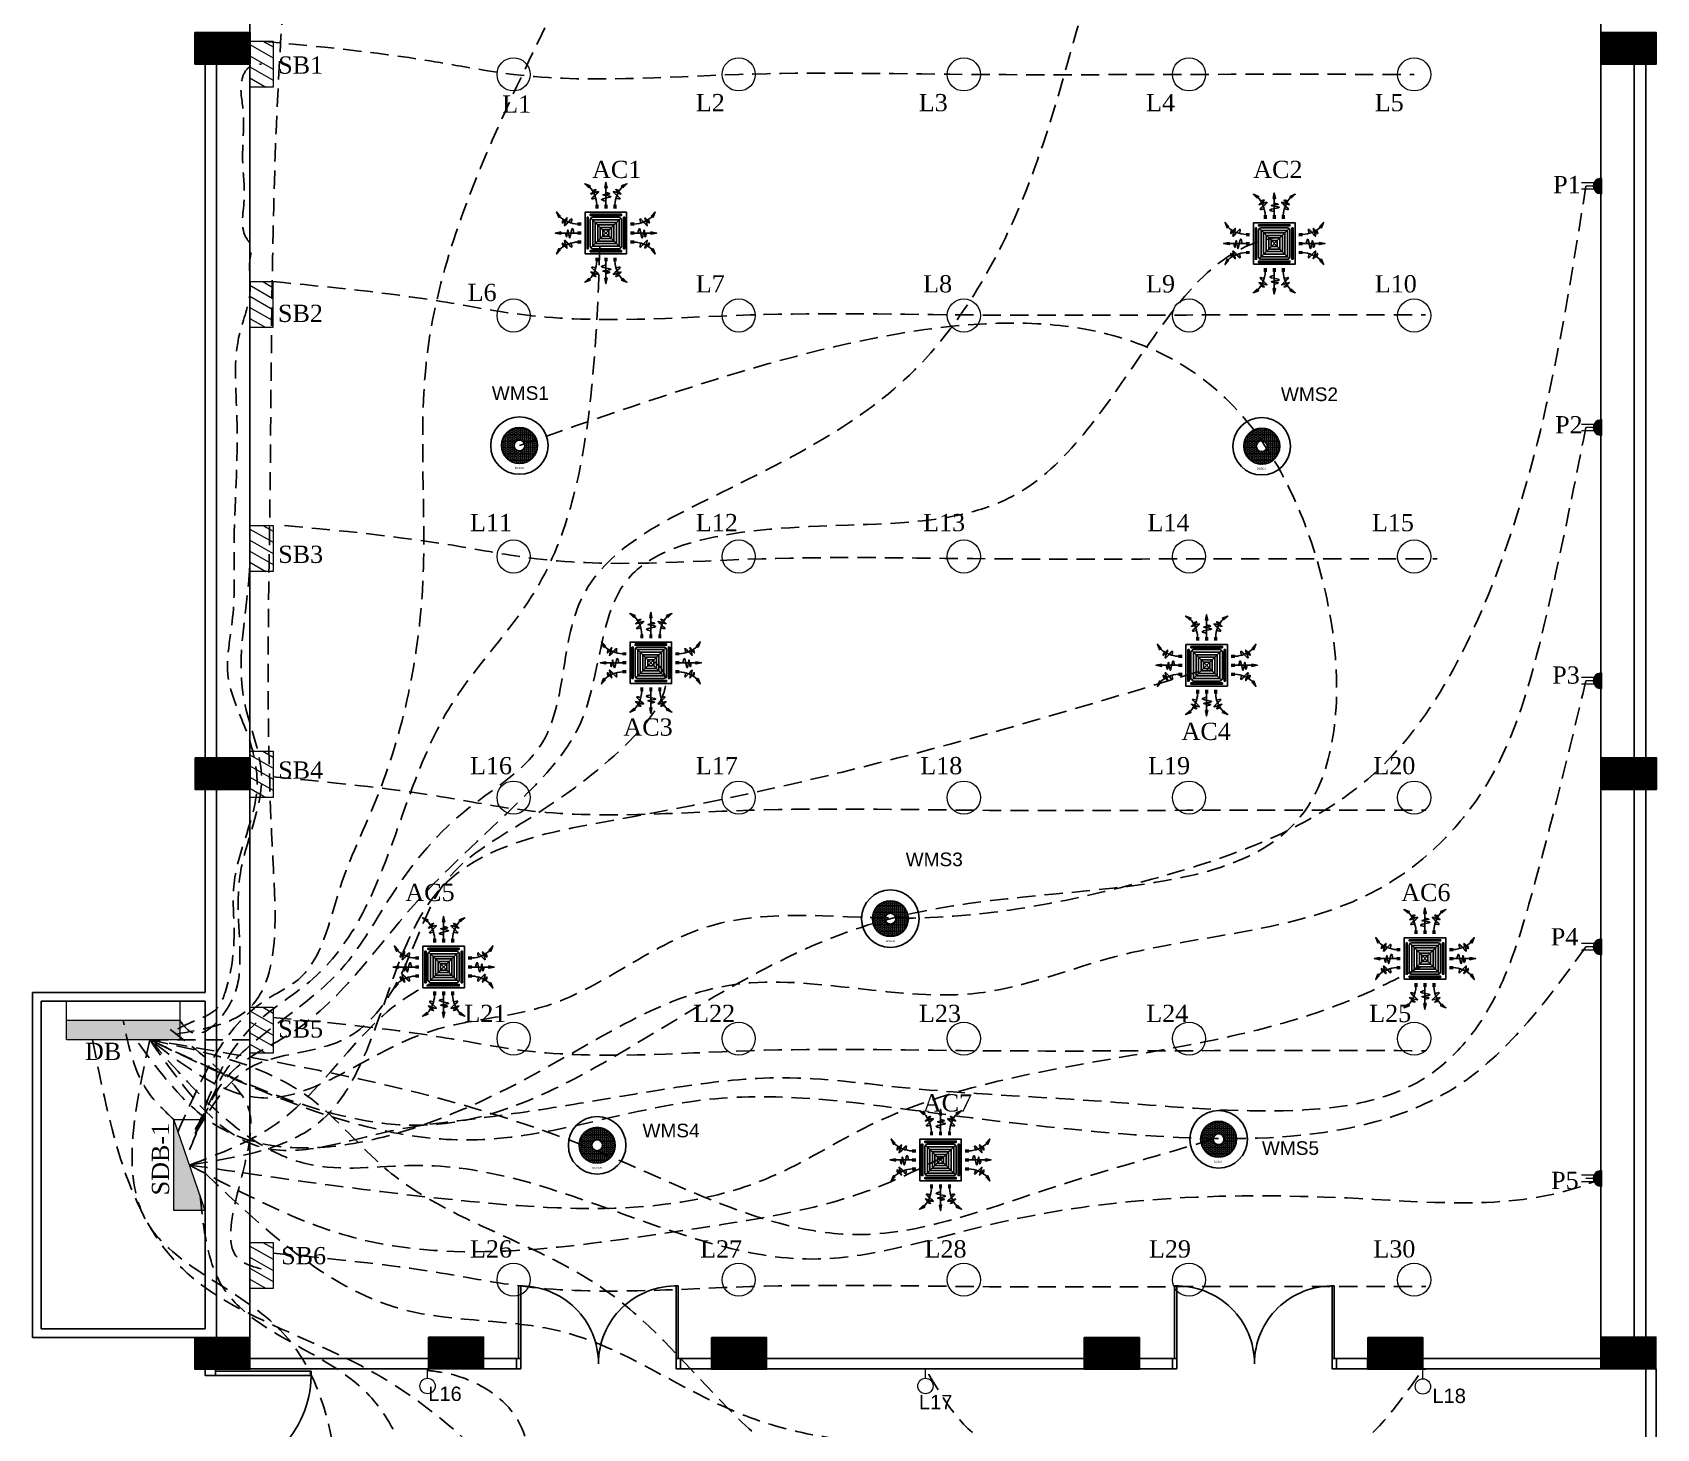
# Model space of a CAD drawing. Header units: inches. Extents: x -913 to 64634, y -1481 to 18188.
# Drawn here: x 2134 to 2698, y 3504 to 3990 of the extents above; entities that cross this region are included whole.
import ezdxf

# ---------------------------------------------------------------- set-up
doc = ezdxf.new("R2010")
doc.units = ezdxf.units.IN
doc.header["$MEASUREMENT"] = 0
doc.linetypes.add('HIDDEN', pattern=[9.525, 6.35, -3.175])
for name, color, linetype in [('AC SDB', 14, 'Continuous'), ('AIR', 7, 'Continuous'), ('AIR-00', 8, 'Continuous'), ('AIR-01', 105, 'Continuous'), ('AIR-02', 2, 'Continuous'), ('AIR-04', 40, 'Continuous'), ('Column', 6, 'Continuous'), ('DB TO SDB', 7, 'Continuous'), ('DB wire', 240, 'Continuous'), ('Door', 130, 'Continuous'), ('dwgmodels.com', 250, 'Continuous'), ('SB Wire', 11, 'Continuous'), ('Wall', 150, 'Continuous'), ('Walls', 150, 'Continuous')]:
    doc.layers.add(name, color=color, linetype=linetype)
doc.layers.add('E. Fixture', color=6, linetype='Continuous', lineweight=20)
doc.styles.add('JASIM', font='times.ttf')
doc.styles.get("Standard").update_dxf_attribs({"font": 'arial.ttf'})

# ---------------------------------------------------------------- blocks, each defined once
blk = doc.blocks.new('2')
at = {"layer": 'E. Fixture'}
blk.add_hatch(color=256, dxfattribs=at).paths.add_polyline_path([(27131.11, -3604.57), (27131.11, -3606.15), (27140.34, -3606.15), (27140.34, -3604.57)])
blk.add_line((27140.34, -3604.57), (27131.11, -3604.57), dxfattribs=at)
blk.add_lwpolyline([(27131.11, -3602.99), (27140.34, -3602.99), (27140.34, -3606.15), (27131.11, -3606.15), (27131.11, -3602.99)], dxfattribs=at)
blk = doc.blocks.new('C')
at = {"layer": 'E. Fixture'}
blk.add_hatch(color=256, dxfattribs=at).paths.add_polyline_path([(27131.11, -3595.1), (27140.34, -3595.1), (27140.34, -3591.94)])
blk.add_line((27140.34, -3591.94), (27131.11, -3595.1), dxfattribs=at)
blk.add_lwpolyline([(27131.11, -3591.94), (27140.34, -3591.94), (27140.34, -3595.1), (27131.11, -3595.1), (27131.11, -3591.94)], dxfattribs=at)
blk = doc.blocks.new('FCU-13000P (CASSETTE SPLIT)')
at = {"layer": 'AIR-00', "ltscale": 3}
for p, q in [((0, 0.523), (0, 1)), ((-0.193, 0.558), (-0.193, 0.487)), ((-0.162, 0.558), (-0.162, 0.487)), ((-0.016, 0.558), (-0.016, 0.487)), ((0.016, 0.558), (0.016, 0.487)), ((0.162, 0.558), (0.162, 0.487)), ((0.193, 0.558), (0.193, 0.487)), ((-0.523, 0), (-1, 0)), ((-0.558, 0.193), (-0.487, 0.193)), ((-0.558, 0.162), (-0.487, 0.162)), ((-0.558, 0.016), (-0.487, 0.016)), ((0.558, 0.193), (0.487, 0.193)), ((0.558, 0.162), (0.487, 0.162)), ((0.558, 0.016), (0.487, 0.016)), ((0.523, 0), (1, 0)), ((-0.558, -0.016), (-0.487, -0.016)), ((-0.558, -0.162), (-0.487, -0.162)), ((-0.558, -0.193), (-0.487, -0.193)), ((0.558, -0.016), (0.487, -0.016)), ((0.558, -0.162), (0.487, -0.162)), ((0.558, -0.193), (0.487, -0.193)), ((-0.193, -0.558), (-0.193, -0.487)), ((-0.162, -0.558), (-0.162, -0.487)), ((-0.016, -0.558), (-0.016, -0.487)), ((0, -0.523), (0, -1)), ((0.016, -0.558), (0.016, -0.487)), ((0.162, -0.558), (0.162, -0.487)), ((0.193, -0.558), (0.193, -0.487))]:
    blk.add_line(p, q, dxfattribs=at)
at = {"layer": 'AIR-00'}
for p, q in [((0.295, -0.295), (-0.295, 0.295)), ((0.295, 0.295), (-0.295, -0.295))]:
    blk.add_line(p, q, dxfattribs=at)
at = {"layer": 'AIR-00', "ltscale": 3}
for points in [[(-0.335, 0.895), (-0.311, 0.932), (-0.416, 0.973)], [(-0.022, 0.89), (0.022, 0.89), (0, 1)], [(0.335, 0.895), (0.311, 0.932), (0.416, 0.973)], [(-0.895, 0.335), (-0.932, 0.311), (-0.973, 0.416)], [(0.895, 0.335), (0.932, 0.311), (0.973, 0.416)], [(-0.89, 0.022), (-0.89, -0.022), (-1, 0)], [(0.89, 0.022), (0.89, -0.022), (1, 0)], [(-0.895, -0.335), (-0.932, -0.311), (-0.973, -0.416)], [(0.895, -0.335), (0.932, -0.311), (0.973, -0.416)], [(-0.335, -0.895), (-0.311, -0.932), (-0.416, -0.973)], [(-0.022, -0.89), (0.022, -0.89), (0, -1)], [(0.335, -0.895), (0.311, -0.932), (0.416, -0.973)]]:
    blk.add_lwpolyline(points, close=True, dxfattribs=at)
at = {"layer": 'AIR-00'}
for points in [[(-0.323, 0.914, -0.171809), (-0.178, 0.558), (-0.178, 0.522)], [(0.323, 0.914, 0.171809), (0.178, 0.558), (0.178, 0.522)], [(-0.914, 0.323, 0.171809), (-0.558, 0.178), (-0.522, 0.178)], [(0.914, 0.323, -0.171809), (0.558, 0.178), (0.522, 0.178)], [(-0.914, -0.323, -0.171809), (-0.558, -0.178), (-0.522, -0.178)], [(0.914, -0.323, 0.171809), (0.558, -0.178), (0.522, -0.178)], [(-0.323, -0.914, 0.171809), (-0.178, -0.558), (-0.178, -0.522)], [(0.323, -0.914, -0.171809), (0.178, -0.558), (0.178, -0.522)]]:
    blk.add_lwpolyline(points, format="xyb", dxfattribs=at)
for points in [[(-0.26, -0.26), (0.26, -0.26), (0.26, 0.26), (-0.26, 0.26)], [(-0.21, -0.21), (0.21, -0.21), (0.21, 0.21), (-0.21, 0.21)], [(-0.16, -0.16), (0.16, -0.16), (0.16, 0.16), (-0.16, 0.16)], [(-0.11, -0.11), (0.11, -0.11), (0.11, 0.11), (-0.11, 0.11)], [(-0.06, -0.06), (0.06, -0.06), (0.06, 0.06), (-0.06, 0.06)]]:
    blk.add_lwpolyline(points, close=True, dxfattribs=at)
at = {"layer": 'AIR-00', "ltscale": 3}
for points in [[(-0.268, 0.84), (-0.231, 0.852), (-0.134, 0.882), (-0.422, 0.704), (0.005, 0.903), (-0.358, 0.645), (-0.239, 0.678), (-0.199, 0.69)], [(0.268, 0.84), (0.231, 0.852), (0.134, 0.882), (0.422, 0.704), (-0.005, 0.903), (0.358, 0.645), (0.239, 0.678), (0.199, 0.69)], [(-0.84, 0.268), (-0.852, 0.231), (-0.882, 0.134), (-0.704, 0.422), (-0.903, -0.005), (-0.645, 0.358), (-0.678, 0.239), (-0.69, 0.199)], [(0.84, 0.268), (0.852, 0.231), (0.882, 0.134), (0.704, 0.422), (0.903, -0.005), (0.645, 0.358), (0.678, 0.239), (0.69, 0.199)], [(-0.84, -0.268), (-0.852, -0.231), (-0.882, -0.134), (-0.704, -0.422), (-0.903, 0.005), (-0.645, -0.358), (-0.678, -0.239), (-0.69, -0.199)], [(0.84, -0.268), (0.852, -0.231), (0.882, -0.134), (0.704, -0.422), (0.903, 0.005), (0.645, -0.358), (0.678, -0.239), (0.69, -0.199)], [(-0.268, -0.84), (-0.231, -0.852), (-0.134, -0.882), (-0.422, -0.704), (0.005, -0.903), (-0.358, -0.645), (-0.239, -0.678), (-0.199, -0.69)], [(0.268, -0.84), (0.231, -0.852), (0.134, -0.882), (0.422, -0.704), (-0.005, -0.903), (0.358, -0.645), (0.239, -0.678), (0.199, -0.69)]]:
    blk.add_open_spline(points, degree=3, knots=[0.0032834, 0.0032834, 0.0032834, 0.0032834, 0.0712567, 0.1924075, 0.3347111, 0.5062145, 0.5813292, 0.5813292, 0.5813292, 0.5813292], dxfattribs=at)
for points in [[(0, 0.8), (0.077, 0.776), (-0.058, 0.755), (0.098, 0.718), (-0.087, 0.663), (0, 0.631)], [(-0.8, 0), (-0.776, -0.077), (-0.755, 0.058), (-0.718, -0.098), (-0.663, 0.087), (-0.631, 0)], [(0.8, 0), (0.776, -0.077), (0.755, 0.058), (0.718, -0.098), (0.663, 0.087), (0.631, 0)], [(0, -0.8), (0.077, -0.776), (-0.058, -0.755), (0.098, -0.718), (-0.087, -0.663), (0, -0.631)]]:
    blk.add_spline(points, degree=3, dxfattribs=at)
for points in [[(-0.416, 0.973), (-0.335, 0.895), (-0.311, 0.932)], [(0, 1), (-0.022, 0.89), (0.022, 0.89)], [(0.416, 0.973), (0.335, 0.895), (0.311, 0.932)], [(-0.973, 0.416), (-0.895, 0.335), (-0.932, 0.311)], [(0.973, 0.416), (0.895, 0.335), (0.932, 0.311)], [(-1, 0), (-0.89, 0.022), (-0.89, -0.022)], [(1, 0), (0.89, 0.022), (0.89, -0.022)], [(-0.973, -0.416), (-0.895, -0.335), (-0.932, -0.311)], [(0.973, -0.416), (0.895, -0.335), (0.932, -0.311)], [(-0.416, -0.973), (-0.335, -0.895), (-0.311, -0.932)], [(0, -1), (-0.022, -0.89), (0.022, -0.89)], [(0.416, -0.973), (0.335, -0.895), (0.311, -0.932)]]:
    blk.add_solid(points, dxfattribs=at)
at = {"layer": 'AIR-01'}
for points in [[(-0.31, 0.372), (0.31, 0.372), (0.31, 0.348), (-0.31, 0.348)], [(-0.373, 0.31), (-0.348, 0.31), (-0.348, -0.31), (-0.373, -0.31)], [(0.372, 0.31), (0.348, 0.31), (0.348, -0.31), (0.372, -0.31)], [(-0.31, -0.373), (0.31, -0.373), (0.31, -0.348), (-0.31, -0.348)]]:
    blk.add_lwpolyline(points, close=True, dxfattribs=at)
at = {"layer": 'AIR-02'}
blk.add_lwpolyline([(-0.26, -0.31), (0.26, -0.31, 0.414214), (0.31, -0.26), (0.31, 0.26, 0.414214), (0.26, 0.31), (-0.26, 0.31, 0.414214), (-0.31, 0.26), (-0.31, -0.26, 0.414214)], format="xyb", close=True, dxfattribs=at)
at = {"layer": 'AIR-04'}
blk.add_lwpolyline([(-0.41, -0.41), (0.41, -0.41), (0.41, 0.41), (-0.41, 0.41)], close=True, dxfattribs=at)
blk = doc.blocks.new('05')
at = {"layer": 'E. Fixture'}
blk.add_hatch(color=256, dxfattribs=at).paths.add_polyline_path([(27124.32, -3822.56), (27124.32, -3814.56, 1.138442)])
for p, q in [((27122.65, -3816.83), (27113.67, -3816.83)), ((27124.32, -3822.56), (27124.32, -3814.56)), ((27122.65, -3820.28), (27113.67, -3820.28)), ((27122.65, -3818.56), (27115.97, -3818.56))]:
    blk.add_line(p, q, dxfattribs=at)
blk.add_arc((27123.8, -3818.56), 4.03, 82.59172, 277.40828, dxfattribs=at)
blk = doc.blocks.new('Ceiling Loudspeaker 4_dwgmodels.com')
h = blk.add_hatch()
h.set_pattern_fill('HEX', color=251, scale=0.6)
h.set_pattern_definition([(0, (-2869.9038, -661.1102), (0, 3.2995568), [1.905, -3.81]), (120, (-2869.9038, -661.1102), (-2.8575, -1.6497784), [1.905, -3.81]), (60, (-2867.9988, -661.1102), (-2.8575, 1.6497784), [1.905, -3.81])])
edge = h.paths.add_edge_path(flags=17)
edge.add_arc((0, 0), 15, 0, 360)
edge = h.paths.add_edge_path()
edge.add_arc((0, 0), 50, 0, 360)
at = {"color": 0}
for radius in [80, 50, 15]:
    blk.add_circle((0, 0), radius, dxfattribs=at)
at = {"color": 0, "insert": (-12.6, -60), "char_height": 5, "attachment_point": 1}
blk.add_mtext_dynamic_manual_height_columns('BOSCH', width=21.899, gutter_width=12.5, heights=[0], dxfattribs=at)

msp = doc.modelspace()

# ---------------------------------------------------------------- hatches: boundary and pattern name
at = {"layer": 'Column'}
h = msp.add_hatch(dxfattribs=at)
h.set_pattern_fill('ANSI31', color=256)
h.set_pattern_definition([(45, (869.14106, 0), (-0.0883883476, 0.0883883476), [])])
h.paths.add_polyline_path([(2209.15, 4359.9), (2209.15, 4370.89), (2190, 4370.89), (2190, 4359.9)])
h.paths.add_polyline_path([(2209.15, 4255.44), (2209.15, 4266.43), (2190, 4266.43), (2190, 4255.44)])
h.paths.add_polyline_path([(2678.74, 4370.89), (2678.74, 4367.38), (2678.74, 4367.38), (2678.74, 4359.9), (2697.89, 4359.9), (2697.89, 4370.89)])
h.paths.add_polyline_path([(2678.87, 4266.79), (2678.87, 4255.8), (2698.02, 4255.8), (2698.02, 4266.79)])
h.paths.add_polyline_path([(2678.76, 3989.75), (2678.76, 3978.77), (2697.92, 3978.77), (2697.92, 3989.75)])
h.paths.add_polyline_path([(2678.74, 4051.23), (2678.74, 4040.24), (2697.9, 4040.24), (2697.9, 4051.23)])
h.paths.add_polyline_path([(2698.07, 3737.58), (2678.91, 3737.58), (2678.91, 3726.6), (2698.07, 3726.6)])
h.paths.add_polyline_path([(2697.88, 3536.23), (2678.74, 3536.23), (2678.74, 3528.82), (2678.73, 3525.24), (2697.88, 3525.24)])
h.paths.add_polyline_path([(2616.87, 3536.05), (2597.72, 3536.05), (2597.72, 3525.07), (2616.87, 3525.07)])
h.paths.add_polyline_path([(2518.31, 3536.05), (2499.15, 3536.05), (2499.15, 3525.07), (2518.31, 3525.07)])
h.paths.add_polyline_path([(2388.72, 3536.05), (2369.56, 3536.05), (2369.56, 3525.07), (2388.72, 3525.07)])
h.paths.add_polyline_path([(2290.33, 3525.22), (2290.33, 3528.82), (2290.37, 3536.21), (2271.22, 3536.21), (2271.22, 3525.22)])
h.paths.add_polyline_path([(2209.15, 3525.07), (2209.15, 3536.05), (2190, 3536.05), (2190, 3525.07)])
h.paths.add_polyline_path([(2190.07, 3726.6), (2209.16, 3726.6), (2209.16, 3737.58), (2190.07, 3737.58)])
h.paths.add_polyline_path([(2190.02, 3978.77), (2209.16, 3978.77), (2209.16, 3989.75), (2199.6, 3989.75), (2190.02, 3989.74)])
h.paths.add_polyline_path([(2209.16, 4040.24), (2209.16, 4051.23), (2190, 4051.23), (2190, 4040.24)])
at = {"layer": 'E. Fixture', "lineweight": 5}
h = msp.add_hatch(dxfattribs=at)
h.set_pattern_fill('ANSI31', color=256, scale=26.668912, angle=-75, style=0)
h.set_pattern_definition([(330, (9647.4554, 74818.3184), (1.666807, 2.88699442), [])])
h.paths.add_polyline_path([(2209.16, 3986.77), (2209.16, 3970.77), (2217.17, 3970.77), (2217.17, 3986.77)])
h = msp.add_hatch(dxfattribs=at)
h.set_pattern_fill('ANSI31', color=256, scale=26.668912, angle=-75, style=0)
h.set_pattern_definition([(330, (9647.3887, 74734.6925), (1.666807, 2.88699442), [])])
h.paths.add_polyline_path([(2209.1, 3903.14), (2209.1, 3887.14), (2217.1, 3887.14), (2217.1, 3903.14)])
h = msp.add_hatch(dxfattribs=at)
h.set_pattern_fill('ANSI31', color=256, scale=26.668912, angle=-75, style=0)
h.set_pattern_definition([(330, (9647.4554, 74649.929), (1.666807, 2.88699442), [])])
h.paths.add_polyline_path([(2209.16, 3818.38), (2209.16, 3802.38), (2217.17, 3802.38), (2217.17, 3818.38)])
h = msp.add_hatch(dxfattribs=at)
h.set_pattern_fill('ANSI31', color=256, scale=26.668912, angle=-75, style=0)
h.set_pattern_definition([(330, (9647.4554, 74571.4102), (1.666807, 2.88699442), [])])
h.paths.add_polyline_path([(2209.16, 3739.86), (2209.16, 3723.86), (2217.17, 3723.86), (2217.17, 3739.86)])
h = msp.add_hatch(dxfattribs=at)
h.set_pattern_fill('ANSI31', color=256, scale=26.668912, angle=-75, style=0)
h.set_pattern_definition([(330, (9647.4554, 74482.429), (1.666807, 2.88699442), [])])
h.paths.add_polyline_path([(2209.16, 3650.88), (2209.16, 3634.88), (2217.17, 3634.88), (2217.17, 3650.88)])
h = msp.add_hatch(dxfattribs=at)
h.set_pattern_fill('ANSI31', color=256, scale=26.668912, angle=-75, style=0)
h.set_pattern_definition([(330, (9647.4554, 74400.678), (1.666807, 2.88699442), [])])
h.paths.add_polyline_path([(2209.16, 3569.13), (2209.16, 3553.12), (2217.17, 3553.12), (2217.17, 3569.13)])

# ---------------------------------------------------------------- linework, layer by layer
at = {"layer": 'AC SDB', "linetype": 'HIDDEN'}
for points in [[(2184.16, 3607.7), (2193.56, 3627.88), (2205.64, 3645.88), (2216.14, 3654.38), (2225.14, 3659.88), (2240.64, 3692.88), (2252.14, 3720.88), (2269.13, 3796.14), (2270.64, 3876.88), (2295.64, 3957.38), (2329.37, 4030.11), (2348.87, 4097.12), (2349.14, 4099.38)], [(2190.14, 3608.38), (2197.56, 3622.88), (2199.93, 3627.67), (2205.64, 3634.38), (2241.14, 3664.38), (2257.14, 3687.88), (2283.64, 3718.88), (2310.14, 3741.88), (2324.14, 3792.38), (2372.14, 3829.38), (2440.14, 3872.38), (2484.64, 3950.38), (2506.64, 4021.88), (2548.63, 4100.81)], [(2188.16, 3601.33), (2193.56, 3613.88), (2202.47, 3628.06), (2222.64, 3641.38), (2266.14, 3686.38), (2305.64, 3725.38), (2324.14, 3749.88), (2340.64, 3799.88), (2376.14, 3815.38), (2476.64, 3829.88), (2521.14, 3880.88), (2565.2, 3918.31), (2565.64, 3918.38)], [(2190.14, 3606.88), (2209.16, 3643.38), (2231.14, 3660.88), (2278.14, 3754.38), (2308.63, 3796.23), (2327.19, 3859.38), (2330.94, 3920.04)], [(2190.14, 3606.88), (2209.16, 3629.88), (2242.14, 3639.88), (2259.64, 3658.38), (2275.64, 3692.38), (2318.14, 3724.38), (2348.5, 3771.69), (2348.14, 3771.88)], [(2188.16, 3596.05), (2232.64, 3610.38), (2275.54, 3692.23), (2342.7, 3717.22), (2542.76, 3768.7)], [(2188.16, 3596.05), (2285.64, 3583.38), (2390.14, 3591.88), (2424.64, 3609.88), (2497.14, 3630.88), (2594.82, 3654.71), (2616.14, 3664.99)], [(2188.16, 3596.05), (2218.5, 3610.5), (2269.26, 3657.66), (2273.07, 3659.42)], [(2188.16, 3596.05), (2245.14, 3570.88), (2360.14, 3573.38), (2427.64, 3588.47), (2450.24, 3598.86)], [(2193.56, 3593.17), (2264.14, 3545.38), (2316.64, 3538.38), (2379.77, 3509.49), (2500.14, 3500.38), (2584.76, 3492.55), (2614.91, 3481.19)], [(2191.85, 3585.28), (2199.56, 3553.85), (2249.74, 3516.88), (2268.75, 3479.37)]]:
    msp.add_spline(points, degree=3, dxfattribs=at)
at = {"layer": 'Column'}
for points in [[(2190.02, 3989.75), (2209.18, 3989.75), (2209.18, 3978.77), (2190.02, 3978.77)], [(2678.76, 3989.75), (2697.92, 3989.75), (2697.92, 3978.77), (2678.76, 3978.77)], [(2190.07, 3737.58), (2209.22, 3737.58), (2209.22, 3726.6), (2190.07, 3726.6)], [(2678.91, 3737.58), (2698.07, 3737.58), (2698.07, 3726.6), (2678.91, 3726.6)], [(2190, 3536.05), (2209.15, 3536.05), (2209.15, 3525.07), (2190, 3525.07)], [(2271.22, 3536.21), (2290.37, 3536.21), (2290.37, 3525.22), (2271.22, 3525.22)], [(2369.56, 3536.05), (2388.72, 3536.05), (2388.72, 3525.07), (2369.56, 3525.07)], [(2499.15, 3536.05), (2518.31, 3536.05), (2518.31, 3525.07), (2499.15, 3525.07)], [(2597.72, 3536.05), (2616.87, 3536.05), (2616.87, 3525.07), (2597.72, 3525.07)], [(2678.73, 3536.23), (2697.88, 3536.23), (2697.88, 3525.24), (2678.73, 3525.24)]]:
    msp.add_lwpolyline(points, close=True, dxfattribs=at)
at = {"layer": 'DB TO SDB', "linetype": 'HIDDEN'}
for points in [[(2183.53, 3641.54), (2207.03, 3648.97), (2217.1, 3702.88), (2216.1, 3826.38), (2218.6, 3963.88), (2255.1, 4222.09), (2264.41, 4356.46), (2264.1, 4357.38)], [(2182.75, 3611.84), (2174.14, 3620.88), (2165.06, 3646.31)], [(2174.36, 3639.56), (2174.53, 3574.33), (2218.65, 3539.72), (2242.64, 3453.38), (2253.14, 3358.88), (2253.14, 3221.29), (2231.64, 3049.88)]]:
    msp.add_spline(points, degree=3, dxfattribs=at)
at = {"layer": 'DB wire', "linetype": 'HIDDEN'}
for points in [[(2184.14, 3643.38), (2188.14, 3645.38), (2191.64, 3646.88), (2197.56, 3650.38), (2200.64, 3656.38), (2203.64, 3676.38), (2203.64, 3693.88), (2211.64, 3728.38), (2207.14, 3748.88), (2201.64, 3765.38), (2203.14, 3786.38), (2203.64, 3810.38), (2204.64, 3855.88), (2205.64, 3885.38), (2209.16, 3899.38), (2209.16, 3910.9), (2209.16, 3916.38), (2208.14, 3917.88), (2207.14, 3931.38), (2206.64, 3944.38), (2206.64, 3963.88), (2206.64, 3974.38), (2209.16, 3977.88), (2213.17, 3978.77)], [(2673.52, 3936.38), (2639.64, 3794.38), (2599.64, 3731.88), (2522.64, 3695.38), (2434.14, 3681.88), (2366.64, 3678.38), (2313.64, 3651.88), (2268.94, 3641.54), (2213.14, 3619.38), (2174.36, 3639.56)], [(2302.84, 3846.16), (2560.82, 3847.81), (2576, 3719.4), (2429.94, 3681.2), (2269.59, 3609.91), (2174.36, 3639.56)], [(2673.52, 3852.38), (2659.14, 3784.38), (2638.14, 3726.88), (2603.14, 3692.88), (2509.64, 3668.38), (2462.64, 3655.88), (2378.14, 3658.88), (2299.14, 3622.88), (2196.5, 3610.39), (2169.5, 3639.56)], [(2184.75, 3646.31), (2189, 3642.1), (2202.64, 3652.88), (2205.64, 3665.88), (2205.64, 3696.38), (2213.17, 3731.86), (2207.14, 3757.38), (2209.16, 3807.38), (2209.16, 3810.38)], [(2673.52, 3764.38), (2654.64, 3689.88), (2634.04, 3641.78), (2619.14, 3627.38), (2564.64, 3614.88), (2502.64, 3618.38), (2437.14, 3622.88), (2394.14, 3626.38), (2359.64, 3623.38), (2326.14, 3617.88), (2289.14, 3612.38), (2258.14, 3607.88), (2214.48, 3601.88), (2174.36, 3639.56)], [(2673.52, 3671.88), (2630.14, 3624.38), (2512.64, 3606.88), (2443.03, 3614.64), (2368.64, 3618.88), (2290.14, 3604.88), (2174.36, 3639.56)], [(2181.44, 3643.15), (2201.07, 3626.53), (2209.16, 3613.88), (2209.16, 3605.88), (2204.13, 3583.28), (2205.31, 3563.28), (2213.17, 3559.88)], [(2154.44, 3639.56), (2185.77, 3559.9), (2249.74, 3525.22), (2336.47, 3439.79)], [(2174.36, 3639.56), (2230.64, 3618.88), (2256.14, 3594.89), (2334.3, 3551.38), (2419.59, 3483.38), (2449.82, 3480.18), (2523.11, 3436.27), (2525.08, 3435.51)], [(2174.36, 3639.56), (2185.14, 3639.56), (2209.16, 3639.56)], [(2174.36, 3639.56), (2231.64, 3595.88), (2268.64, 3595.88), (2406.64, 3563.38), (2466.64, 3575.38), (2594.64, 3584.38), (2676.31, 3590.23), (2679.09, 3591.38)], [(2543.99, 3605), (2481, 3585.89), (2422.5, 3571.89), (2329.28, 3601.11), (2174.36, 3639.56)]]:
    msp.add_spline(points, degree=3, dxfattribs=at)
at = {"layer": 'Door'}
for p, q in [((2330.29, 3526.89), (2330.29, 3527.15)), ((2558.31, 3526.89), (2558.31, 3527.15))]:
    msp.add_line(p, q, dxfattribs=at)
for points in [[(2303.29, 3554.02), (2303.29, 3528.82), (2302.52, 3528.82), (2302.52, 3554.01)], [(2358.05, 3554.01), (2358.05, 3528.82), (2357.29, 3528.82), (2357.29, 3554.02)], [(2531.31, 3554.02), (2531.31, 3528.82), (2530.54, 3528.82), (2530.54, 3554.01)], [(2586.07, 3554.01), (2586.07, 3528.82), (2585.3, 3528.82), (2585.3, 3554.02)], [(2230.41, 3522.92), (2197.17, 3522.92), (2197.17, 3524.35), (2230.38, 3524.35)]]:
    msp.add_lwpolyline(points, dxfattribs=at)
for points in [[(2303.29, 3528.82), (2301.77, 3528.82), (2301.77, 3525.22), (2303.29, 3525.22)], [(2358.81, 3528.82), (2357.29, 3528.82), (2357.29, 3525.22), (2358.81, 3525.22)], [(2531.31, 3528.82), (2529.79, 3528.82), (2529.79, 3525.22), (2531.31, 3525.22)], [(2586.83, 3528.82), (2585.31, 3528.82), (2585.31, 3525.22), (2586.83, 3525.22)], [(2197.17, 3525.07), (2197.17, 3522.92), (2193.56, 3522.92), (2193.56, 3525.07)]]:
    msp.add_lwpolyline(points, close=True, dxfattribs=at)
for centre, radius, start, end in [((2303.29, 3527.02), 27, 359.7257, 91.6279), ((2357.29, 3527.02), 27, 88.3842, 180), ((2531.31, 3527.02), 27, 359.7257, 91.6279), ((2585.31, 3527.02), 27, 88.3842, 180), ((2195.37, 3522.92), 35.04, 270, 2.3291)]:
    msp.add_arc(centre, radius, start, end, dxfattribs=at)
at = {"layer": 'E. Fixture', "lineweight": 5}
for p, q in [((2269.89, 3525.22), (2271.91, 3525.22)), ((2270.9, 3521.89), (2270.9, 3525.22)), ((2442.93, 3525.22), (2444.95, 3525.22)), ((2443.94, 3521.89), (2443.94, 3525.22)), ((2615.86, 3525.07), (2617.88, 3525.07)), ((2616.87, 3521.73), (2616.87, 3525.07))]:
    msp.add_line(p, q, dxfattribs=at)
for points in [[(2217.17, 3986.77), (2217.17, 3970.77), (2209.16, 3970.77), (2209.16, 3986.77)], [(2217.1, 3903.14), (2217.1, 3887.14), (2209.1, 3887.14), (2209.1, 3903.14)], [(2217.17, 3818.38), (2217.17, 3802.38), (2209.16, 3802.38), (2209.16, 3818.38)], [(2217.17, 3739.86), (2217.17, 3723.86), (2209.16, 3723.86), (2209.16, 3739.86)], [(2217.17, 3650.88), (2217.17, 3634.88), (2209.16, 3634.88), (2209.16, 3650.88)], [(2217.17, 3569.13), (2217.17, 3553.12), (2209.16, 3553.12), (2209.16, 3569.13)]]:
    msp.add_lwpolyline(points, close=True, dxfattribs=at)
for centre, radius in [((2300.79, 3975.18), 5.76), ((2379.05, 3975.18), 5.76), ((2457.31, 3975.18), 5.76), ((2535.57, 3975.18), 5.76), ((2613.84, 3975.18), 5.76), ((2300.79, 3891.38), 5.76), ((2379.05, 3891.38), 5.76), ((2457.31, 3891.38), 5.76), ((2535.57, 3891.38), 5.76), ((2613.84, 3891.38), 5.76), ((2300.79, 3807.58), 5.76), ((2379.05, 3807.58), 5.76), ((2457.31, 3807.58), 5.76), ((2535.57, 3807.58), 5.76), ((2613.84, 3807.58), 5.76), ((2300.79, 3723.78), 5.76), ((2379.05, 3723.78), 5.76), ((2457.31, 3723.78), 5.76), ((2535.57, 3723.78), 5.76), ((2613.84, 3723.78), 5.76), ((2300.79, 3639.98), 5.76), ((2379.05, 3639.98), 5.76), ((2457.31, 3639.98), 5.76), ((2535.57, 3639.98), 5.76), ((2613.84, 3639.98), 5.76), ((2300.79, 3556.18), 5.76), ((2379.05, 3556.18), 5.76), ((2457.31, 3556.18), 5.76), ((2535.57, 3556.18), 5.76), ((2613.84, 3556.18), 5.76), ((2270.9, 3519.22), 2.67), ((2443.94, 3519.22), 2.67), ((2616.87, 3519.07), 2.67)]:
    msp.add_circle(centre, radius, dxfattribs=at)
at = {"layer": 'SB Wire', "linetype": 'HIDDEN'}
for points in [[(2213.17, 3986.77), (2271.64, 3979.88), (2300.79, 3975.18), (2379.05, 3975.18), (2457.31, 3975.18), (2535.57, 3975.18), (2613.84, 3975.18)], [(2217.1, 3903.14), (2275.57, 3896.25), (2304.73, 3891.55), (2382.99, 3891.55), (2461.25, 3891.55), (2539.51, 3891.55), (2617.77, 3891.55)], [(2221.17, 3818.38), (2279.64, 3811.49), (2308.79, 3806.79), (2387.05, 3806.79), (2465.31, 3806.79), (2543.58, 3806.79), (2621.84, 3806.79)], [(2217.19, 3730.96), (2275.66, 3724.07), (2304.82, 3719.37), (2383.08, 3719.37), (2461.34, 3719.37), (2539.6, 3719.37), (2617.86, 3719.37)], [(2217.17, 3647.38), (2275.64, 3640.49), (2304.79, 3635.79), (2383.05, 3635.79), (2461.31, 3635.79), (2539.58, 3635.79), (2617.84, 3635.79)], [(2217.17, 3565.38), (2275.64, 3558.49), (2304.79, 3553.79), (2383.05, 3553.79), (2461.31, 3553.79), (2539.58, 3553.79), (2617.84, 3553.79)], [(2344.47, 3439.79), (2334.28, 3461.12), (2310.6, 3482.41), (2303, 3506), (2277.11, 3523.74), (2270.9, 3524.64)], [(2519.46, 3440.27), (2511.57, 3470.94), (2505.32, 3482.78), (2466.33, 3498.8), (2443.94, 3525.22)], [(2523.11, 3440.27), (2533.1, 3465.94), (2558.3, 3482.41), (2591.03, 3496.12), (2616.87, 3525.07)]]:
    msp.add_spline(points, degree=3, dxfattribs=at)
at = {"layer": 'Wall'}
for p, q in [((2133.56, 3536.05), (2133.56, 3656.05)), ((2136.56, 3539.05), (2136.56, 3653.05)), ((2301.77, 3528.82), (2290.37, 3528.82)), ((2358.81, 3528.82), (2369.56, 3528.82)), ((2529.79, 3528.82), (2518.35, 3528.82)), ((2586.83, 3528.82), (2597.56, 3528.82)), ((2193.56, 3525.07), (2193.56, 3522.92)), ((2301.77, 3525.22), (2290.37, 3525.22)), ((2358.81, 3525.22), (2369.56, 3525.22)), ((2518.35, 3525.22), (2529.79, 3525.22)), ((2586.83, 3525.22), (2597.56, 3525.22)), ((2694.34, 3525.22), (2694.34, 3439.1)), ((2697.99, 3439.1), (2697.99, 3525.24))]:
    msp.add_line(p, q, dxfattribs=at)
at = {"layer": 'Wall', "linetype": 'HIDDEN'}
msp.add_line((2193.56, 3539.05), (2193.56, 3653.05), dxfattribs=at)
at = {"layer": 'Wall', "ltscale": 3}
for p, q in [((2271.22, 3528.82), (2209.16, 3528.82)), ((2597.56, 3525.22), (2597.56, 3528.82)), ((2597.56, 3528.82), (2597.72, 3528.82)), ((2616.87, 3528.82), (2678.74, 3528.82)), ((2290.33, 3525.22), (2209.15, 3525.22)), ((2597.56, 3525.22), (2597.72, 3525.22)), ((2616.87, 3525.22), (2694.34, 3525.22))]:
    msp.add_line(p, q, dxfattribs=at)
for points in [[(2209.16, 3994.56), (2209.16, 3528.82)], [(2678.74, 3528.82), (2678.74, 3994.56)], [(2193.56, 3978.77), (2193.56, 3737.58)], [(2197.56, 3978.77), (2197.56, 3737.58)], [(2690.34, 3737.58), (2690.34, 3978.77)], [(2694.34, 3737.58), (2694.34, 3978.77)], [(2193.56, 3726.6), (2193.56, 3656.05)], [(2197.56, 3726.6), (2197.56, 3536.05)], [(2690.34, 3536.23), (2690.34, 3726.6)], [(2694.34, 3536.23), (2694.34, 3726.6)], [(2193.56, 3653.05), (2193.56, 3539.05)]]:
    msp.add_lwpolyline(points, dxfattribs=at)
at = {"layer": 'Walls'}
for p, q in [((2133.56, 3656.05), (2193.56, 3656.05)), ((2133.56, 3656.05), (2193.56, 3656.05)), ((2133.56, 3656.05), (2193.56, 3656.05)), ((2136.56, 3653.05), (2193.56, 3653.05)), ((2133.56, 3536.05), (2193.56, 3536.05)), ((2136.56, 3539.05), (2193.56, 3539.05)), ((2499.15, 3525.22), (2388.72, 3525.22)), ((2499.15, 3525.22), (2388.72, 3525.22)), ((2518.35, 3525.22), (2518.31, 3525.22))]:
    msp.add_line(p, q, dxfattribs=at)
for points in [[(2388.72, 3528.82), (2499.15, 3528.82)], [(2518.31, 3528.82), (2518.35, 3528.82), (2518.35, 3525.22)]]:
    msp.add_lwpolyline(points, dxfattribs=at)

# ---------------------------------------------------------------- block references
at = {"layer": 'AIR', "linetype": 'HIDDEN', "xscale": 17.59469228073295, "yscale": 17.59469228073295, "zscale": 17.59469228073295}
for p in [(2332.88, 3920.04), (2565.2, 3916.38), (2348.5, 3770.64), (2541.7, 3769.76), (2276.48, 3664.88), (2617.57, 3667.81), (2449.19, 3597.8)]:
    msp.add_blockref('FCU-13000P (CASSETTE SPLIT)', p, dxfattribs=at)
at = {"layer": 'dwgmodels.com', "color": 30, "true_color": 0xf26722, "xscale": 0.125, "yscale": 0.125, "zscale": 0.125}
for p in [(2302.84, 3846.16), (2560.84, 3845.93), (2431.76, 3681.68), (2545.86, 3605)]:
    msp.add_blockref('Ceiling Loudspeaker 4_dwgmodels.com', p, dxfattribs=at)
at = {"layer": 'E. Fixture', "lineweight": 5}
for name, p, xscale, yscale, zscale in [('05', (-15405.32, 6482.3), 0.6667228028454701, 0.6667228028436512, 0.6667228028454701), ('05', (-15405.32, 6398.3), 0.6667228028454701, 0.6667228028436512, 0.6667228028454701), ('05', (-15405.32, 6310.3), 0.6667228028454701, 0.6667228028436512, 0.6667228028454701), ('05', (-15405.32, 6217.8), 0.6667228028454701, 0.6667228028436512, 0.6667228028454701), ('2', (-113623.79, 19027.11), 4.267025938211009, 4.267025938199367, 4.267025938206489), ('05', (-15405.32, 6137.3), 0.6667228028454701, 0.6667228028436512, 0.6667228028454701)]:
    msp.add_blockref(name, p, dxfattribs=dict(at, xscale=xscale, yscale=yscale, zscale=zscale))
at = {"layer": 'E. Fixture', "lineweight": 5, "xscale": 3.421250000008149, "yscale": 3.421250000008149, "zscale": 3.421249999999999, "rotation": 270}
msp.add_blockref('C', (14482.49, 96434.16), dxfattribs=at)
at = {"layer": 'SB Wire', "color": 30, "true_color": 0xf26722, "xscale": 0.125, "yscale": 0.125, "zscale": 0.125}
msp.add_blockref('Ceiling Loudspeaker 4_dwgmodels.com', (2329.84, 3602.9), dxfattribs=at)

# ---------------------------------------------------------------- texts
at = {"layer": 'DB TO SDB', "linetype": 'HIDDEN', "style": 'JASIM'}
for s, p in [('SB1', (2218.97, 3975.43)), ('L1', (2296.83, 3961.88)), ('L2', (2364.14, 3962.38)), ('L3', (2441.64, 3962.38)), ('L4', (2520.64, 3962.38)), ('L5', (2600.14, 3962.38)), ('AC1', (2328.06, 3939.16)), ('AC2', (2557.89, 3939.16)), ('P1', (2662.14, 3933.88)), ('L6', (2284.83, 3896.38)), ('L7', (2364.14, 3899.38)), ('L8', (2443.14, 3899.38)), ('L9', (2520.64, 3899.38)), ('L10', (2600.14, 3899.38)), ('SB2', (2218.9, 3889.12)), ('P2', (2662.82, 3850.38)), ('L11', (2285.64, 3816.38)), ('L12', (2364.14, 3816.38)), ('L13', (2443.14, 3816.38)), ('L14', (2521.14, 3816.38)), ('L15', (2599.14, 3816.38)), ('SB3', (2218.97, 3805.35)), ('P3', (2661.82, 3763.38)), ('AC3', (2338.97, 3745.3)), ('AC4', (2532.97, 3743.8)), ('L16', (2285.64, 3731.88)), ('L17', (2364.14, 3731.88)), ('L18', (2442.14, 3731.88)), ('L19', (2521.34, 3731.88)), ('L20', (2599.64, 3731.88)), ('SB4', (2218.97, 3730.34)), ('AC5', (2263.18, 3687.82)), ('AC6', (2609.34, 3687.78)), ('P4', (2661.32, 3672.38)), ('L21', (2283.69, 3645.74)), ('L22', (2363.2, 3645.74)), ('L23', (2441.7, 3645.74)), ('L24', (2520.7, 3645.74)), ('L25', (2598.2, 3645.74)), ('SB5', (2218.97, 3640.35)), ('DB', (2151.81, 3632.55)), ('AC7', (2443.03, 3614.64)), ('P5', (2661.43, 3587.69)), ('L26', (2285.64, 3563.88)), ('L27', (2365.64, 3563.88)), ('L28', (2443.64, 3563.88)), ('L29', (2521.64, 3563.88)), ('L30', (2599.64, 3563.88)), ('SB6', (2220, 3561.54))]:
    msp.add_text(s, height=6, dxfattribs=at).set_placement(p)
at = {"layer": 'DB TO SDB', "linetype": 'HIDDEN'}
for s, height, p in [('WMS1', 4.74, (2293.22, 3862.04)), ('WMS2', 4.74, (2567.5, 3861.61)), ('WMS3', 4.74, (2437.08, 3699.93)), ('WMS4', 4.74, (2345.6, 3605.67)), ('WMS5', 4.74, (2560.9, 3599.57)), ('L16', 5, (2271.11, 3514.02)), ('L18', 5, (2620.15, 3513.3)), ('L17', 5, (2441.69, 3511.15))]:
    msp.add_text(s, height=height, dxfattribs=at).set_placement(p)
at = {"layer": 'DB TO SDB', "linetype": 'HIDDEN', "style": 'JASIM'}
msp.add_text('SDB-1', height=6, rotation=90, dxfattribs=at).set_placement((2181.05, 3585.5))

doc.saveas('drawing.dxf')
